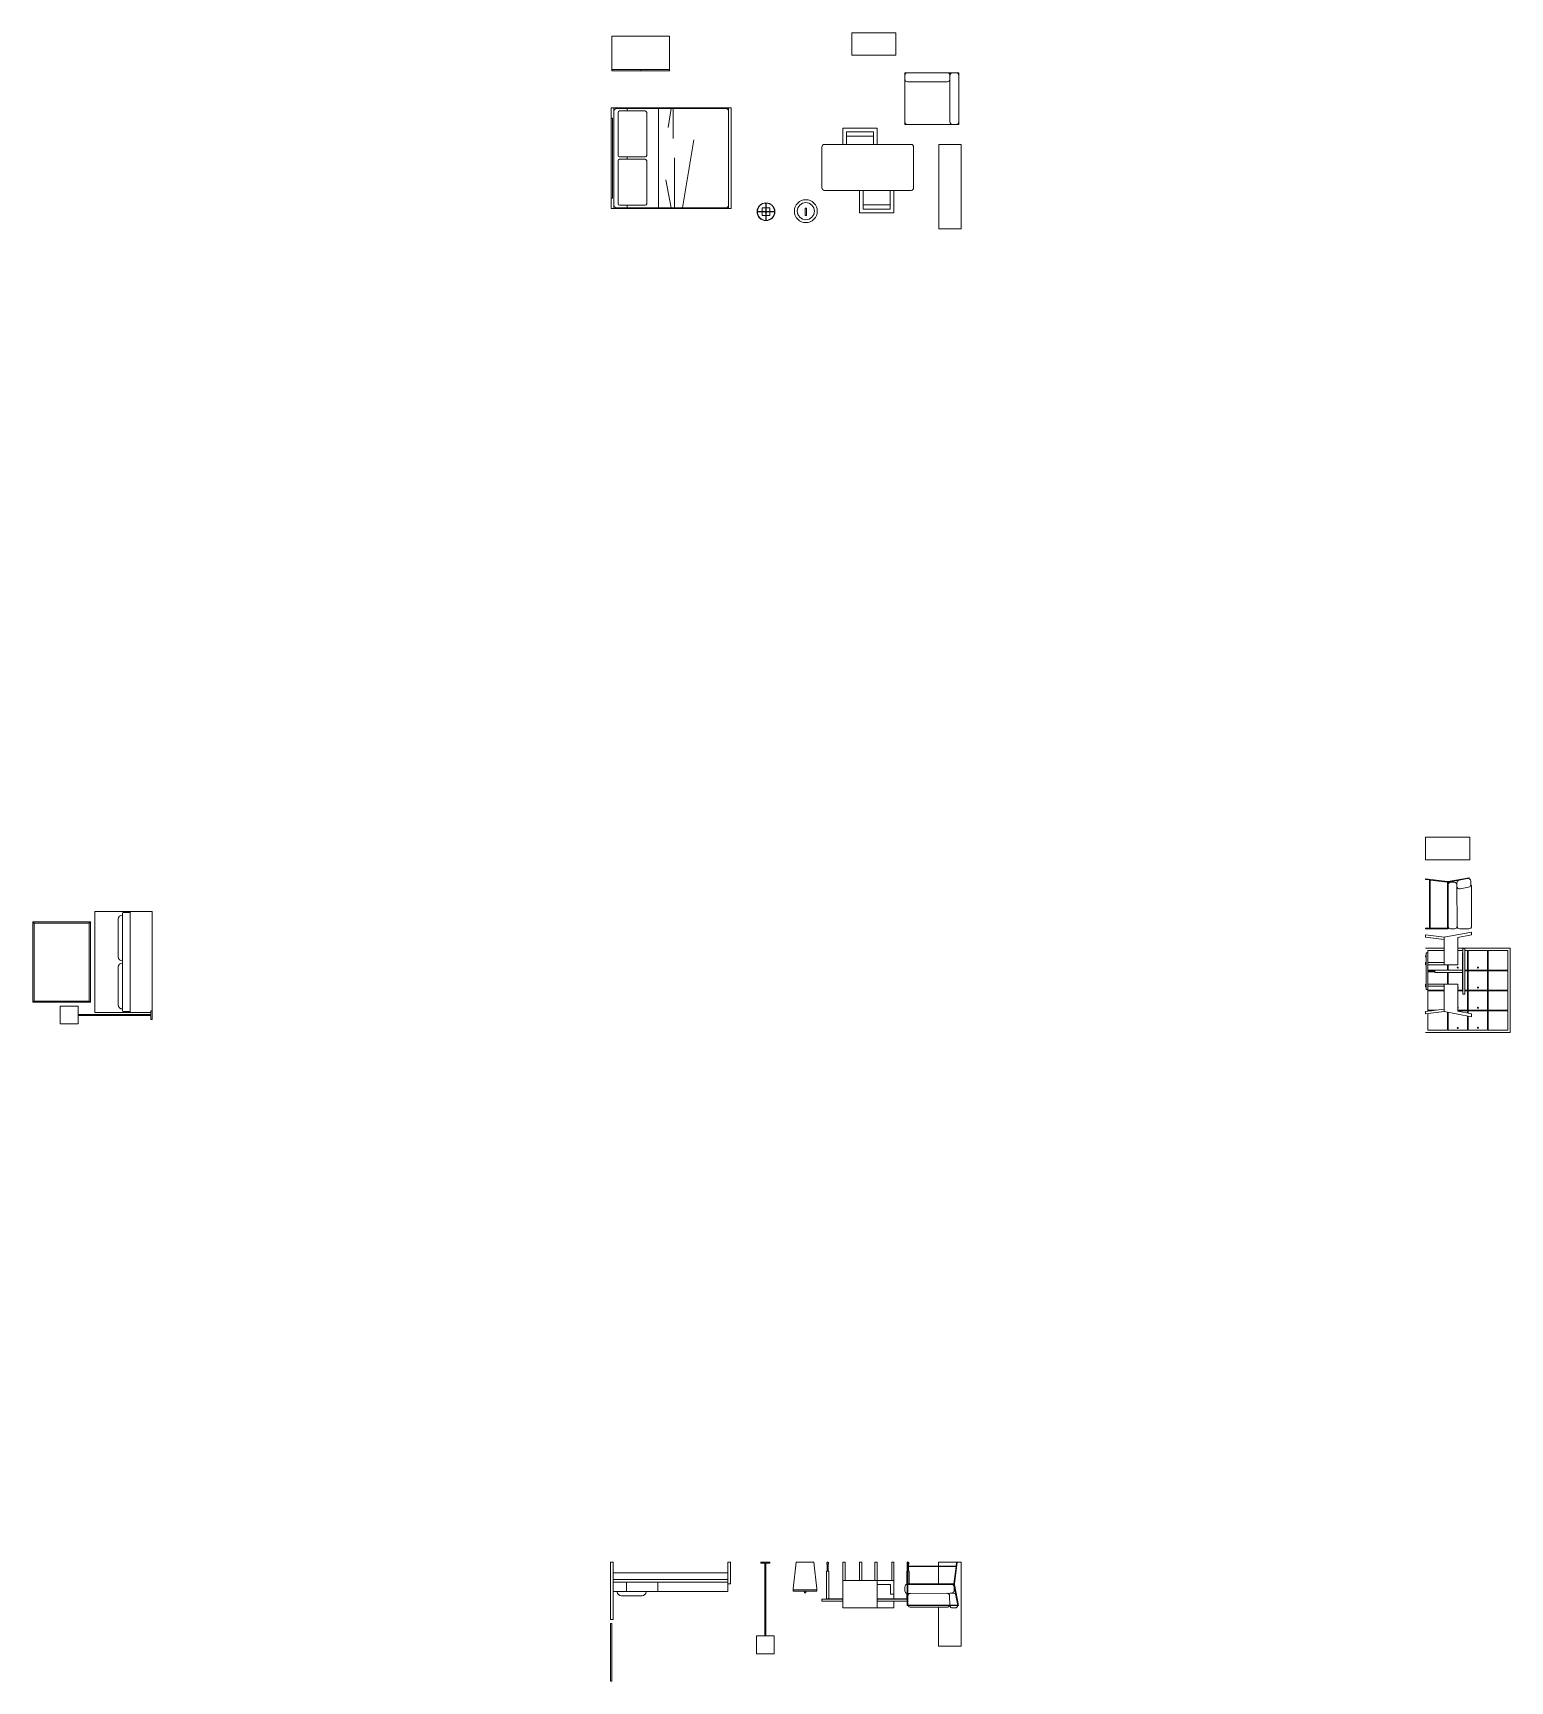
# Model space of a CAD drawing. Header units: millimetres. Extents: x 33397 to 59136, y 18018 to 46750.
import ezdxf

# ---------------------------------------------------------------- set-up
doc = ezdxf.new("R2010")
doc.units = ezdxf.units.MM
doc.layers.get('0').update_dxf_attribs({"color": 253, "lineweight": 18})

msp = doc.modelspace()

# ---------------------------------------------------------------- linework, layer by layer
for p, q in [((43487, 46092), (43487, 46692)), ((43487, 46692), (44487, 46692)), ((44487, 46692), (44487, 46092)), ((48435, 46750), (47665, 46750)), ((47665, 46750), (47665, 46360)), ((48435, 46360), (48435, 46750)), ((47665, 46360), (48435, 46360)), ((43487, 46112), (44487, 46112)), ((44487, 46092), (43487, 46092)), ((43987, 46092), (43987, 46112)), ((48591, 46054), (48591, 45199)), ((49486, 46054), (48591, 46054)), ((48591, 46009), (48591, 45943)), ((49331, 46054), (48636, 46054)), ((49376, 46009), (49376, 45943)), ((49376, 45199), (49376, 46009)), ((49421, 46054), (49531, 46054)), ((49531, 46054), (49531, 45154)), ((49531, 45199), (49531, 46009)), ((48636, 45898), (49331, 45898)), ((43474, 45447), (45564, 45447)), ((43474, 43687), (43474, 45447)), ((43519, 45386), (43519, 45447)), ((45474, 45431), (43564, 45431)), ((43753, 45390), (43753, 45431)), ((44298, 43703), (44298, 45431)), ((44519, 45431), (44464, 45103)), ((44554, 45431), (44554, 44908)), ((45519, 45386), (45519, 45447)), ((45564, 45447), (45564, 43687)), ((45564, 45447), (45564, 45431)), ((43474, 45267), (43474, 45267)), ((43474, 45267), (43494, 45267)), ((43494, 45267), (43494, 43867)), ((43519, 45386), (43519, 43748)), ((43592, 44615), (43592, 45365)), ((43617, 45390), (44067, 45390)), ((44092, 45365), (44092, 44615)), ((45519, 43748), (45519, 45386)), ((48591, 45199), (48591, 45154)), ((48591, 45154), (48636, 45154)), ((48636, 45154), (49531, 45154)), ((49368, 45154), (49486, 45154)), ((49421, 45154), (49531, 45154)), ((44713, 43703), (44913, 44888)), ((47509, 45091), (48109, 45091)), ((47509, 44806), (47509, 45091)), ((47509, 45091), (47509, 45091)), ((47574, 45026), (47574, 44806)), ((47574, 45026), (48044, 45026)), ((48044, 44951), (47574, 44951)), ((48044, 45026), (48044, 44806)), ((48109, 45091), (48109, 44806)), ((44067, 44590), (43617, 44590)), ((43617, 44547), (44067, 44547)), ((43753, 44547), (43753, 44590)), ((44574, 43703), (44574, 44571)), ((47144, 44761), (47144, 44051)), ((48699, 44806), (47189, 44806)), ((48744, 44051), (48744, 44761)), ((49180, 43337), (49180, 44807)), ((49180, 44807), (49570, 44807)), ((49570, 44807), (49570, 43337)), ((43592, 43772), (43592, 44522)), ((44092, 44522), (44092, 43772)), ((44519, 43703), (44424, 44192)), ((47189, 44006), (48699, 44006)), ((47801, 43614), (47801, 44006)), ((47866, 43679), (47866, 44006)), ((48336, 43679), (48336, 44006)), ((48401, 44006), (48401, 43614)), ((43474, 43867), (43494, 43867)), ((45564, 43687), (43474, 43687)), ((43474, 43687), (43519, 43687)), ((43519, 43748), (43519, 43687)), ((43564, 43703), (45474, 43703)), ((44067, 43747), (43617, 43747)), ((43753, 43703), (43753, 43747)), ((45519, 43748), (45519, 43687)), ((45564, 43687), (45519, 43687)), ((45564, 43687), (45564, 43703)), ((46103, 43701), (46168, 43701)), ((46103, 43701), (46103, 43635)), ((46168, 43642), (46168, 43783)), ((46172, 43642), (46172, 43783)), ((46238, 43701), (46172, 43701)), ((46238, 43701), (46238, 43635)), ((46855, 43569), (46855, 43696)), ((46855, 43696), (46875, 43696)), ((46875, 43696), (46875, 43569)), ((47866, 43754), (48336, 43754)), ((48336, 43679), (47866, 43679)), ((46161, 43635), (46020, 43635)), ((46161, 43631), (46020, 43631)), ((46103, 43565), (46103, 43631)), ((46103, 43565), (46168, 43565)), ((46168, 43624), (46168, 43483)), ((46168, 43624), (46168, 43624)), ((46172, 43624), (46172, 43483)), ((46238, 43565), (46172, 43565)), ((46179, 43635), (46320, 43635)), ((46179, 43631), (46320, 43631)), ((46238, 43565), (46238, 43631)), ((46875, 43569), (46855, 43569)), ((48401, 43614), (47801, 43614)), ((49570, 43337), (49180, 43337)), ((57666, 32727), (57666, 32337)), ((58436, 32727), (57666, 32727)), ((58436, 32337), (58436, 32727)), ((57666, 32337), (58436, 32337)), ((57666, 32001), (58046, 31954)), ((57666, 32001), (57666, 31991)), ((57736, 31983), (57666, 31991)), ((57736, 31141), (57736, 31983)), ((57746, 31141), (57746, 31981)), ((58046, 31944), (57746, 31981)), ((58056, 31954), (58046, 31954)), ((58046, 31141), (58046, 31944)), ((58056, 31954), (58426, 32023)), ((58360, 32001), (58056, 31944)), ((58056, 31944), (58056, 31898)), ((58056, 31131), (58056, 31898)), ((58056, 31176), (58056, 31898)), ((58167, 31943), (58102, 31943)), ((58212, 31936), (58212, 31872)), ((58214, 31176), (58212, 31898)), ((58248, 31980), (58426, 32013)), ((58426, 32023), (58426, 32013)), ((58452, 31964), (58452, 31900)), ((58415, 31856), (58265, 31828)), ((58466, 31176), (58466, 31862)), ((34472, 29673), (34472, 31433)), ((34472, 31433), (35092, 31433)), ((34957, 31372), (34953, 31372)), ((34957, 29699), (34957, 31407)), ((35092, 31417), (34967, 31417)), ((35092, 29673), (35092, 31433)), ((35092, 31433), (35472, 31433)), ((35472, 29673), (35472, 31433)), ((34397, 31253), (33397, 31253)), ((33397, 31253), (33397, 29853)), ((33397, 31253), (33417, 31233)), ((34377, 31233), (33417, 31233)), ((33417, 31233), (33417, 29873)), ((34397, 31253), (34377, 31233)), ((34377, 29873), (34377, 31233)), ((34397, 29853), (34397, 31253)), ((34883, 31302), (34883, 30642)), ((57736, 31141), (57666, 31141)), ((57666, 31131), (57666, 31141)), ((57666, 31131), (58046, 31131)), ((57736, 31131), (57746, 31131)), ((58046, 31141), (57746, 31141)), ((57986, 30986), (58466, 31076)), ((58056, 31131), (58046, 31131)), ((58101, 31131), (58169, 31131)), ((58214, 31176), (58214, 31175)), ((58421, 31131), (58259, 31131)), ((58466, 31076), (58466, 31026)), ((57666, 31026), (57986, 30986)), ((57666, 30986), (57666, 31026)), ((57986, 30946), (57666, 30986)), ((57986, 30792), (57666, 30792)), ((57706, 30711), (57706, 30752)), ((57706, 30752), (57986, 30752)), ((57986, 30506), (57986, 30986)), ((57986, 30506), (57986, 30936)), ((58466, 31026), (58226, 30981)), ((58226, 30506), (58226, 30981)), ((59136, 30792), (58226, 30792)), ((58316, 30752), (58226, 30752)), ((58346, 30791), (58316, 30791)), ((58316, 30791), (58316, 29991)), ((58346, 29991), (58346, 30791)), ((58396, 30752), (58346, 30752)), ((58396, 30752), (58396, 30412)), ((58406, 30412), (58406, 30752)), ((58406, 30752), (58746, 30752)), ((58746, 30752), (58746, 30412)), ((58756, 30412), (58756, 30752)), ((58756, 30752), (59096, 30752)), ((59096, 30752), (59096, 30412)), ((59136, 29322), (59136, 30792)), ((34883, 29804), (34883, 30464)), ((34953, 30572), (34957, 30572)), ((34953, 30534), (34957, 30534)), ((57677, 30661), (57666, 30661)), ((57666, 30661), (57666, 30641)), ((57666, 30641), (57677, 30641)), ((57666, 30506), (57666, 30546)), ((57677, 30546), (57666, 30546)), ((57677, 30506), (57666, 30506)), ((57677, 30711), (57706, 30711)), ((57677, 30071), (57677, 30711)), ((57706, 30711), (57706, 30071)), ((57986, 30546), (57706, 30546)), ((58226, 30506), (57706, 30506)), ((57706, 30412), (57706, 30506)), ((57986, 30506), (57986, 30546)), ((58046, 30412), (58046, 30506)), ((58056, 30412), (58056, 30506)), ((58316, 30711), (58306, 30711)), ((58306, 30071), (58306, 30711)), ((57666, 30169), (57666, 30131)), ((57677, 30169), (57666, 30169)), ((58046, 30412), (57706, 30412)), ((57826, 30402), (57706, 30402)), ((57826, 30381), (57706, 30381)), ((58226, 30169), (57706, 30169)), ((57826, 30371), (57826, 30412)), ((58306, 30411), (57826, 30412)), ((57826, 30391), (57826, 30381)), ((58306, 30371), (57826, 30371)), ((57986, 30169), (57986, 29689)), ((57986, 30169), (57986, 30129)), ((58046, 30371), (58046, 30169)), ((58306, 30411), (58056, 30412)), ((58056, 30371), (58056, 30169)), ((58226, 30169), (58226, 29694)), ((58396, 30412), (58346, 30412)), ((58396, 30402), (58346, 30402)), ((58396, 30402), (58396, 30062)), ((58746, 30412), (58406, 30412)), ((58406, 30402), (58406, 30062)), ((58406, 30402), (58746, 30402)), ((58746, 30402), (58746, 30062)), ((59096, 30412), (58756, 30412)), ((58756, 30402), (58756, 30062)), ((58756, 30402), (59096, 30402)), ((59096, 30402), (59096, 30062)), ((59096, 30062), (59096, 30402)), ((57666, 30121), (57666, 30141)), ((57666, 30141), (57677, 30141)), ((57677, 30121), (57666, 30121)), ((57706, 30071), (57677, 30071)), ((57986, 30129), (57706, 30129)), ((57706, 29694), (57706, 30071)), ((57986, 30062), (57706, 30062)), ((57986, 30052), (57706, 30052)), ((58316, 30062), (58226, 30062)), ((58316, 30052), (58226, 30052)), ((58316, 30071), (58306, 30071)), ((58316, 29991), (58346, 29991)), ((58396, 30062), (58346, 30062)), ((58396, 30052), (58346, 30052)), ((58396, 30052), (58396, 29712)), ((58746, 30062), (58406, 30062)), ((58406, 30052), (58406, 29712)), ((58746, 30052), (58406, 30052)), ((58746, 30052), (58746, 29712)), ((58756, 30062), (59096, 30062)), ((58756, 30052), (58756, 29712)), ((58756, 30052), (59096, 30052)), ((59096, 30052), (59096, 29712)), ((59096, 30052), (59096, 29712)), ((33397, 29853), (33417, 29873)), ((33397, 29853), (34397, 29853)), ((34377, 29873), (33417, 29873)), ((33872, 29784), (34182, 29784)), ((33872, 29474), (33872, 29784)), ((34182, 29784), (34182, 29474)), ((35452, 29639), (34182, 29639)), ((35452, 29619), (34182, 29619)), ((34397, 29853), (34377, 29873)), ((35092, 29673), (34472, 29673)), ((34957, 29734), (34953, 29734)), ((35092, 29689), (34967, 29689)), ((35452, 29673), (35092, 29673)), ((35452, 29704), (35452, 29639)), ((35452, 29704), (35472, 29704)), ((35452, 29619), (35452, 29619)), ((35452, 29619), (35452, 29619)), ((35452, 29619), (35452, 29553)), ((35472, 29704), (35472, 29553)), ((35472, 29619), (35472, 29639)), ((57986, 29729), (57666, 29689)), ((57666, 29649), (57986, 29689)), ((57666, 29689), (57666, 29649)), ((57850, 29712), (57706, 29712)), ((57770, 29702), (57706, 29702)), ((57706, 29362), (57706, 29654)), ((57986, 29689), (58466, 29599)), ((58046, 29678), (58046, 29362)), ((58056, 29676), (58056, 29362)), ((58396, 29712), (58226, 29712)), ((58396, 29702), (58226, 29702)), ((58466, 29649), (58226, 29694)), ((58396, 29702), (58396, 29663)), ((58396, 29613), (58396, 29362)), ((58746, 29712), (58406, 29712)), ((58406, 29702), (58406, 29661)), ((58746, 29702), (58406, 29702)), ((58406, 29611), (58406, 29362)), ((58466, 29599), (58466, 29649)), ((58746, 29702), (58746, 29362)), ((59096, 29712), (58756, 29712)), ((58756, 29702), (58756, 29362)), ((58756, 29702), (59096, 29702)), ((59096, 29702), (59096, 29362)), ((59096, 29702), (59096, 29362)), ((34182, 29474), (33872, 29474)), ((35452, 29553), (35472, 29553)), ((57666, 29322), (59136, 29322)), ((58046, 29362), (57706, 29362)), ((58396, 29362), (58056, 29362)), ((58746, 29362), (58406, 29362)), ((59096, 29362), (58756, 29362)), ((43462, 19713), (43462, 20093)), ((43507, 20093), (43462, 20093)), ((43507, 20093), (43507, 19093)), ((45507, 19903), (43507, 19903)), ((45552, 20093), (45507, 20093)), ((45507, 20093), (45507, 19713)), ((45552, 19713), (45552, 20093)), ((46083, 20073), (46083, 20093)), ((46083, 20093), (46235, 20093)), ((46083, 20073), (46149, 20073)), ((46149, 20073), (46149, 18803)), ((46169, 20073), (46169, 18803)), ((46169, 20073), (46235, 20073)), ((46235, 20073), (46235, 20093)), ((46697, 20093), (46647, 19627)), ((47007, 20093), (46697, 20093)), ((47007, 20093), (47057, 19627)), ((47224, 19453), (47225, 19933)), ((47225, 19933), (47266, 19933)), ((47236, 20082), (47230, 20082)), ((47230, 20082), (47230, 20053)), ((47236, 20053), (47230, 20053)), ((47235, 19933), (47236, 20053)), ((47256, 20093), (47236, 20093)), ((47236, 20093), (47236, 20082)), ((47256, 20082), (47236, 20082)), ((47256, 20053), (47236, 20053)), ((47256, 20082), (47256, 20093)), ((47262, 20082), (47256, 20082)), ((47256, 19933), (47256, 20053)), ((47262, 20053), (47256, 20053)), ((47262, 20082), (47262, 20053)), ((47262, 20067), (47262, 20053)), ((47264, 19453), (47266, 19933)), ((47509, 19293), (47509, 20093)), ((47509, 20093), (47549, 20093)), ((47549, 20093), (47549, 19773)), ((47801, 19773), (47801, 20093)), ((47801, 20093), (47841, 20093)), ((47841, 20093), (47841, 19773)), ((48069, 20093), (48109, 20093)), ((48069, 20093), (48069, 19773)), ((48109, 19293), (48109, 20093)), ((48361, 20093), (48401, 20093)), ((48361, 20093), (48361, 19773)), ((48401, 19453), (48401, 20093)), ((48624, 19701), (48624, 19933)), ((48624, 19933), (48631, 19933)), ((48631, 20082), (48628, 20082)), ((48628, 20082), (48628, 20053)), ((48631, 20053), (48628, 20053)), ((48654, 20093), (48631, 20093)), ((48631, 20093), (48631, 19713)), ((48631, 20023), (48631, 20013)), ((48641, 20023), (48641, 20093)), ((48654, 20082), (48641, 20082)), ((48654, 20053), (48641, 20053)), ((48641, 20023), (49483, 20023)), ((48641, 20013), (49482, 20013)), ((48641, 19713), (48641, 20013)), ((48665, 19933), (48641, 19933)), ((48654, 20082), (48654, 20093)), ((48660, 20082), (48654, 20082)), ((48660, 20053), (48654, 20053)), ((48654, 20023), (48654, 20053)), ((48654, 19933), (48654, 20013)), ((48660, 20082), (48660, 20053)), ((48660, 20067), (48660, 20053)), ((48665, 19713), (48665, 19933)), ((49569, 20093), (49179, 20093)), ((49179, 20023), (49179, 20093)), ((49179, 19713), (49179, 20013)), ((49444, 19713), (49482, 20013)), ((49454, 19713), (49502, 20093)), ((49483, 20023), (49492, 20093)), ((49569, 18623), (49569, 20093)), ((43462, 19093), (43462, 19713)), ((45507, 19789), (43507, 19789)), ((45507, 19744), (43507, 19744)), ((43507, 19713), (43507, 19588)), ((45497, 19578), (43517, 19578)), ((43580, 19574), (43580, 19578)), ((43741, 19744), (43741, 19578)), ((44080, 19578), (44080, 19574)), ((44285, 19744), (44285, 19578)), ((45507, 19744), (45507, 19588)), ((45552, 19713), (45507, 19713)), ((46647, 19627), (46647, 19593)), ((46647, 19605), (47057, 19605)), ((46657, 19583), (47047, 19583)), ((46842, 19553), (46842, 19583)), ((46862, 19553), (46842, 19553)), ((46852, 19583), (46852, 19583)), ((46862, 19583), (46862, 19553)), ((47057, 19593), (47057, 19627)), ((48109, 19773), (47504, 19773)), ((48401, 19773), (47801, 19773)), ((48341, 19703), (48109, 19703)), ((48341, 19533), (48341, 19703)), ((48591, 19658), (48591, 19590)), ((48624, 19453), (48624, 19547)), ((48631, 19703), (48631, 19713)), ((48631, 19703), (48631, 19333)), ((48641, 19713), (49444, 19713)), ((48641, 19703), (49358, 19703)), ((48641, 19703), (49404, 19703)), ((48641, 19703), (49399, 19703)), ((48641, 19343), (48641, 19703)), ((48641, 19545), (49404, 19548)), ((48665, 19545), (48665, 19540)), ((48676, 19703), (49398, 19703)), ((49325, 19547), (48686, 19545)), ((49436, 19548), (49373, 19548)), ((49444, 19703), (49399, 19703)), ((49421, 19548), (49420, 19548)), ((49508, 19361), (49444, 19703)), ((49448, 19592), (49449, 19657)), ((49454, 19703), (49454, 19713)), ((49454, 19703), (49524, 19333)), ((44010, 19504), (43650, 19504)), ((47144, 19443), (47144, 19413)), ((47509, 19443), (47144, 19443)), ((47144, 19413), (47509, 19413)), ((47224, 19443), (47224, 19453)), ((47224, 19453), (47509, 19453)), ((48401, 19293), (47509, 19293)), ((48631, 19453), (48109, 19453)), ((48631, 19443), (48109, 19443)), ((48631, 19413), (48109, 19413)), ((48401, 19293), (48109, 19293)), ((48401, 19533), (48341, 19533)), ((48401, 19293), (48401, 19413)), ((49514, 19333), (48631, 19333)), ((48641, 19500), (48641, 19352)), ((48641, 19386), (48641, 19352)), ((48641, 19343), (49511, 19343)), ((48686, 19307), (49328, 19306)), ((49179, 19306), (49179, 18623)), ((49373, 19343), (49370, 19503)), ((49374, 19330), (49374, 19333)), ((49419, 19292), (49466, 19292)), ((49511, 19349), (49480, 19511)), ((49487, 19473), (49512, 19343)), ((49511, 19330), (49511, 19333)), ((49514, 19333), (49524, 19333)), ((43507, 19093), (43462, 19093)), ((43462, 18018), (43462, 19018)), ((43462, 19018), (43482, 19018)), ((43482, 19018), (43482, 18018)), ((46004, 18493), (46004, 18803)), ((46004, 18803), (46314, 18803)), ((46314, 18803), (46314, 18493)), ((46314, 18493), (46004, 18493)), ((49179, 18623), (49569, 18623)), ((43482, 18018), (43462, 18018))]:
    msp.add_line(p, q)
for centre, radius in [((46170, 43633), 155), ((46170, 43633), 150), ((46865, 43643), 200), ((46865, 43643), 150), ((46170, 43633), 15), ((46170, 43633), 9.19), ((58226, 30457), 8.41), ((58576, 30457), 8.41), ((58576, 30107), 8.41), ((58576, 29756), 8.41), ((58226, 29405), 8.41), ((58576, 29406), 8.41)]:
    msp.add_circle(centre, radius)
for centre, radius, start, end in [((48636, 46009), 45, 90, 180), ((49331, 46009), 45, 0, 90), ((49421, 46009), 45, 90, 180), ((49486, 46009), 45, 0, 90), ((48636, 45943), 45, 180, 270), ((49331, 45943), 45, 270, 0), ((43564, 45386), 45, 90, 180), ((45474, 45386), 45, 0, 90), ((43617, 45365), 25, 90, 180), ((44067, 45365), 25, 0, 90), ((48636, 45199), 45, 180, 270), ((49421, 45199), 45, 180, 270), ((49486, 45199), 45, 270, 0), ((43617, 44615), 25, 180, 270), ((43617, 44522), 25, 90, 180), ((44067, 44615), 25, 270, 0), ((44067, 44522), 25, 0, 90), ((47189, 44761), 45, 90, 180), ((48699, 44761), 45, 0, 90), ((47189, 44051), 45, 180, 270), ((48699, 44051), 45, 270, 0), ((43564, 43748), 45, 180, 270), ((43617, 43772), 25, 180, 270), ((44067, 43772), 25, 270, 0), ((45474, 43748), 45, 270, 0), ((58101, 31898), 45, 89.5598, 180), ((58167, 31898), 45, 0.2013, 89.5598), ((58257, 31936), 45, 100.6197, 180), ((58407, 31964), 45, 0, 100.6197), ((58407, 31900), 45, 280.6197, 0), ((58421, 31862), 45, 0, 47.6632), ((58257, 31872), 45, 180, 280.6197), ((34953, 31302), 70, 90, 180), ((34967, 31407), 10, 90, 180), ((58101, 31176), 45, 180, 270), ((58169, 31176), 45, 270, 0.2013), ((58259, 31176), 45, 180.2013, 270), ((58421, 31176), 45, 270, 0), ((34953, 30642), 70, 180, 270), ((34953, 30464), 70, 90, 180), ((58226, 30107), 8.41, 270, 90), ((34953, 29804), 70, 180, 270), ((34967, 29699), 10, 180, 270), ((58226, 29755), 8.41, 270, 90), ((43517, 19588), 10, 180, 270), ((43650, 19574), 70, 180, 270), ((44010, 19574), 70, 270, 0), ((45497, 19588), 10, 270, 0), ((46657, 19593), 10, 180, 270), ((47047, 19593), 10, 270, 0), ((48636, 19658), 45.4, 96.2477, 179.826), ((48636, 19590), 45.4, 180.1738, 263.7528), ((48686, 19500), 45, 90.1853, 180), ((49325, 19502), 45, 1.1566, 90.1853), ((49373, 19503), 45, 90, 122.0037), ((49403, 19593), 45, 270.2013, 359.5598), ((49404, 19658), 45, 359.5598, 90), ((49436, 19503), 45, 10.6197, 90), ((48686, 19352), 45, 180, 191.7622), ((48686, 19352), 45, 205.2186, 269.8909), ((49328, 19351), 45, 269.8832, 336.4912), ((49419, 19337), 45, 189.5738, 270), ((49467, 19337), 44.6, 269.7703, 350.8396)]:
    msp.add_arc(centre, radius, start, end)

doc.saveas('drawing.dxf')
